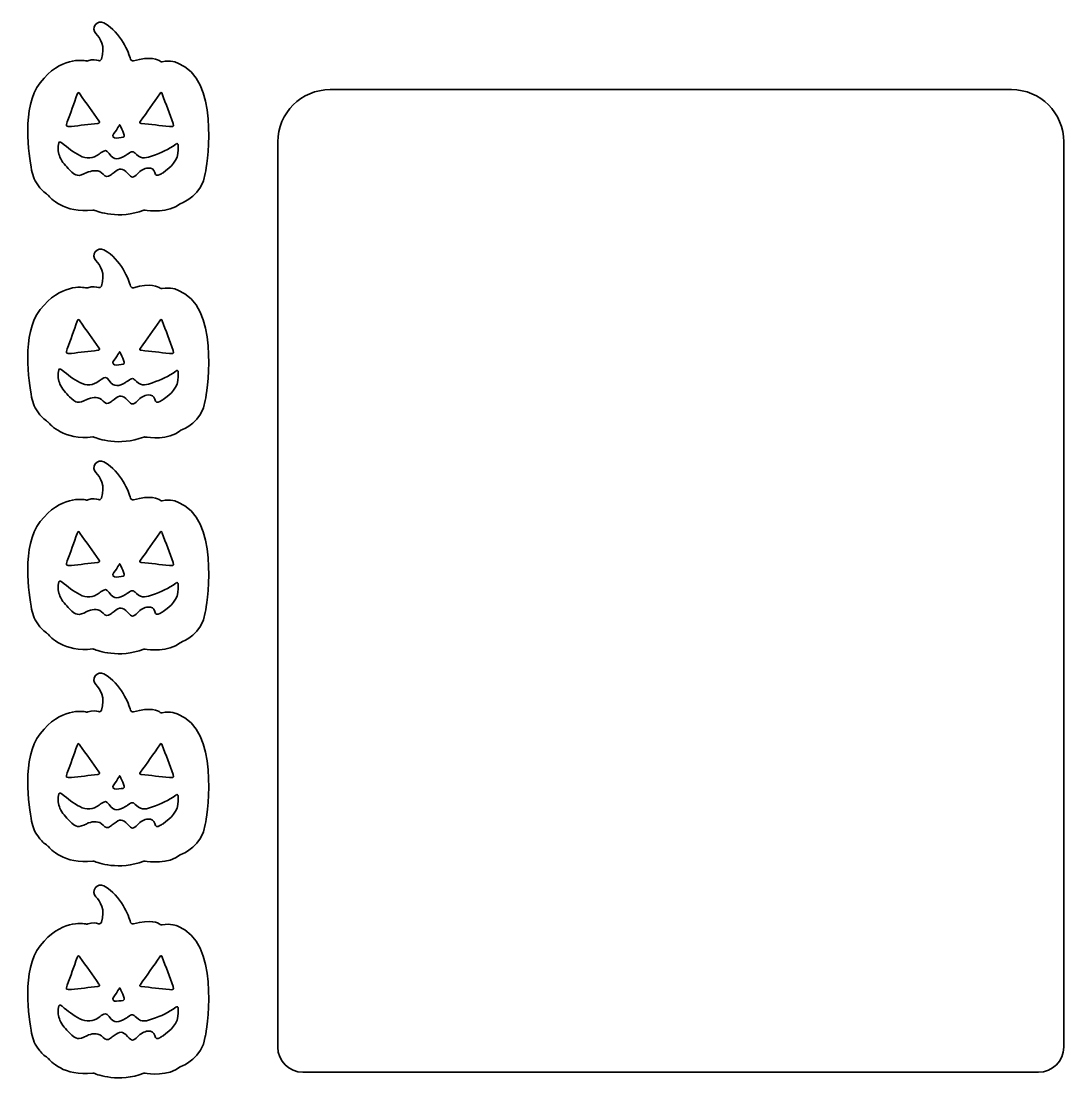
# Model space of a CAD drawing. Extents: x -1599 to 1560, y -1261 to 352.
# Drawn here: x 22 to 1560, y -1218 to 349 of the extents above; entities that cross this region are included whole.
import ezdxf

# ---------------------------------------------------------------- set-up
doc = ezdxf.new("R2010")
doc.units = 0
doc.header["$MEASUREMENT"] = 0
doc.layers.add('Layer 1', color=7, linetype='Continuous', lineweight=0)

msp = doc.modelspace()

# ---------------------------------------------------------------- linework, layer by layer
at = {"layer": 'Layer 1', "color": 1, "lineweight": 35, "true_color": 0xff0000}
for points, knots in [([(253.3, 287.1), (253.2, 287.2), (253.2, 287.2), (253.1, 287.2), (252, 287.8), (243.1, 291.9), (230.2, 289.2), (229.3, 289), (228.3, 289.2), (227.5, 289.8), (224.4, 292.2), (213.7, 297.7), (187.8, 290.6), (186.1, 290.1), (184.3, 291.1), (183.7, 292.8), (180.9, 302.5), (170.5, 331.8), (144.5, 346.5), (140.1, 349), (134.6, 347.8), (131.6, 343.7), (131.6, 343.7), (131.5, 343.6), (131.5, 343.6), (128.7, 339.7), (129.1, 334.3), (132.5, 330.8), (138.9, 324.3), (147, 311.7), (140.7, 292.9), (140.1, 291.2), (138.2, 290.2), (136.5, 290.8), (133.2, 292), (127.5, 293.1), (120.6, 290.4), (120, 290.2), (119.3, 290.1), (118.6, 290.3), (112.6, 291.6), (80.3, 296.7), (50.4, 258.3), (22.4, 222.6), (33.5, 151), (37.7, 129.2), (39.4, 120.2), (43.1, 111.8), (48.7, 104.6), (52, 100.4), (56.1, 96.2), (61.4, 92.9), (61.8, 92.7), (62, 92.4), (62.3, 92.1), (65, 88.6), (85.4, 65), (128, 70.3), (128.5, 70.4), (129.1, 70.3), (129.7, 70.1), (135, 67.9), (166.5, 56.1), (203.4, 70.1), (204, 70.3), (204.6, 70.4), (205.2, 70.3), (210.6, 69.3), (239.6, 65.1), (256.8, 79.6), (257.1, 79.8), (257.5, 80), (257.8, 80.1), (262, 81.6), (289, 92.5), (293.9, 124.1), (294.1, 125.5), (294.3, 126.8), (294.5, 128.1), (297.4, 145), (315, 263.4), (253.3, 287.1)], [0, 0, 0, 0, 1, 1, 1, 2, 2, 2, 3, 3, 3, 4, 4, 4, 5, 5, 5, 6, 6, 6, 7, 7, 7, 8, 8, 8, 9, 9, 9, 10, 10, 10, 11, 11, 11, 12, 12, 12, 13, 13, 13, 14, 14, 14, 15, 15, 15, 16, 16, 16, 17, 17, 17, 18, 18, 18, 19, 19, 19, 20, 20, 20, 21, 21, 21, 22, 22, 22, 23, 23, 23, 24, 24, 24, 25, 25, 25, 26, 26, 26, 27, 27, 27, 27]), ([(90.4, 200.3), (95.2, 213.9), (100.1, 227.5), (104.9, 241.1), (106.1, 244.5), (107, 244.3), (108.9, 241.6), (118.3, 228.3), (127.6, 215.1), (137, 201.8), (138.5, 199.7), (138.3, 198.5), (135.5, 198.2), (122.1, 196.7), (108.7, 195.1), (96.5, 193.7), (88.1, 193.5), (88, 193.6), (90.4, 200.3)], [0, 0, 0, 0, 1, 1, 1, 2, 2, 2, 3, 3, 3, 4, 4, 4, 5, 5, 5, 6, 6, 6, 6]), ([(198.3, 201.3), (207.9, 214.8), (217.5, 228.4), (226.9, 242), (228.6, 244.3), (229.5, 244.2), (230.5, 241.6), (235.8, 227.1), (241.1, 212.5), (246.4, 198), (248.8, 191.6), (243.9, 193.9), (240.9, 193.5), (227.3, 195.1), (213.4, 196.7), (199.5, 198.2), (196.8, 198.5), (197, 199.5), (198.3, 201.3)], [0, 0, 0, 0, 1, 1, 1, 2, 2, 2, 3, 3, 3, 4, 4, 4, 5, 5, 5, 6, 6, 6, 6]), ([(1560.3, 170.9), (1560.3, 170.9), (1560.3, -1165.2), (1560.3, -1165.2), (1560.3, -1185.7), (1543.7, -1202.3), (1523.2, -1202.3), (1523.2, -1202.3), (438, -1202.3), (438, -1202.3), (417.5, -1202.3), (400.9, -1185.7), (400.9, -1165.2), (400.9, -1165.2), (400.9, 170.9), (400.9, 170.9), (400.9, 213.5), (435.4, 248), (478, 248), (478, 248), (1483.2, 248), (1483.2, 248), (1525.8, 248), (1560.3, 213.5), (1560.3, 170.9)], [0, 0, 0, 0, 1, 1, 1, 2, 2, 2, 3, 3, 3, 4, 4, 4, 5, 5, 5, 6, 6, 6, 7, 7, 7, 8, 8, 8, 8]), ([(162.8, 188.4), (164.3, 190.8), (165.9, 193.3), (167.7, 196.2), (169.8, 191.7), (171.7, 187.7), (173.4, 183.7), (175.4, 179.2), (174.6, 177.4), (169.9, 177.2), (165.8, 177), (160, 175.1), (158, 178.3), (156.2, 181), (160.8, 185), (162.8, 188.4)], [0, 0, 0, 0, 1, 1, 1, 2, 2, 2, 3, 3, 3, 4, 4, 4, 5, 5, 5, 5]), ([(254.1, 159.4), (254.1, 143.1), (243.3, 133.9), (231.6, 125.4), (230.1, 124.3), (228.4, 123.5), (226.8, 122.7), (223.1, 120.7), (220.4, 120.8), (219.3, 125.8), (218.2, 130.7), (214.7, 132.4), (209.8, 132.2), (203.3, 132), (198.6, 128.4), (194.2, 124.1), (187, 117.2), (186.1, 117.2), (179.4, 124.5), (172.2, 132.4), (167.5, 132.7), (159.4, 125.7), (157.7, 124.3), (155.9, 123.1), (154.2, 121.7), (150, 118.5), (146.3, 119.5), (143.2, 123.1), (136.8, 130.3), (129.3, 128.9), (121.5, 126.6), (120.6, 126.4), (119.8, 125.9), (119, 125.5), (106.3, 119.3), (103.7, 119.8), (93.7, 129.6), (88, 135.1), (82.9, 141.1), (79.6, 148.3), (76.8, 154.3), (76.4, 160.7), (77.2, 167.1), (77.7, 171.5), (79.3, 171.8), (82.8, 168.9), (91, 162.2), (99.2, 155.5), (108.8, 150.7), (118.8, 145.6), (128.3, 146), (137.4, 152.9), (138.4, 153.7), (139.4, 154.5), (140.5, 155.2), (146.3, 159.1), (148, 159.3), (151.9, 153.8), (159.4, 142.8), (166.8, 145.1), (176.3, 150.9), (177.6, 151.7), (178.8, 152.5), (180, 153.3), (186.1, 157.5), (187.3, 157.7), (192.5, 152.2), (200, 144.4), (208.2, 147.5), (216.2, 150.3), (228.3, 154.5), (240, 159.7), (250.3, 167.5), (252.8, 169.3), (254, 168.2), (254.1, 165.5), (254.2, 163.4), (254.1, 161.4), (254.1, 159.4)], [0, 0, 0, 0, 1, 1, 1, 2, 2, 2, 3, 3, 3, 4, 4, 4, 5, 5, 5, 6, 6, 6, 7, 7, 7, 8, 8, 8, 9, 9, 9, 10, 10, 10, 11, 11, 11, 12, 12, 12, 13, 13, 13, 14, 14, 14, 15, 15, 15, 16, 16, 16, 17, 17, 17, 18, 18, 18, 19, 19, 19, 20, 20, 20, 21, 21, 21, 22, 22, 22, 23, 23, 23, 24, 24, 24, 25, 25, 25, 26, 26, 26, 26]), ([(253.3, -47.8), (253.2, -47.8), (253.2, -47.8), (253.1, -47.7), (252, -47.2), (243.1, -43.1), (230.2, -45.7), (229.3, -45.9), (228.3, -45.7), (227.5, -45.1), (224.4, -42.7), (213.7, -37.2), (187.8, -44.4), (186.1, -44.9), (184.3, -43.9), (183.7, -42.1), (180.9, -32.4), (170.5, -3.2), (144.5, 11.6), (140.1, 14), (134.6, 12.9), (131.6, 8.8), (131.6, 8.8), (131.5, 8.6), (131.5, 8.6), (128.7, 4.7), (129.1, -0.7), (132.5, -4.2), (138.9, -10.7), (147, -23.3), (140.7, -42), (140.1, -43.8), (138.2, -44.7), (136.5, -44.1), (133.2, -43), (127.5, -41.9), (120.6, -44.5), (120, -44.8), (119.3, -44.8), (118.6, -44.7), (112.6, -43.3), (80.3, -38.3), (50.4, -76.6), (22.4, -112.3), (33.5, -184), (37.7, -205.8), (39.4, -214.7), (43.1, -223.2), (48.7, -230.3), (52, -234.5), (56.1, -238.7), (61.4, -242.1), (61.8, -242.3), (62, -242.5), (62.3, -242.8), (65, -246.3), (85.4, -269.9), (128, -264.6), (128.5, -264.6), (129.1, -264.6), (129.7, -264.9), (135, -267.1), (166.5, -278.9), (203.4, -264.8), (204, -264.6), (204.6, -264.6), (205.2, -264.7), (210.6, -265.6), (239.6, -269.8), (256.8, -255.4), (257.1, -255.1), (257.5, -254.9), (257.8, -254.8), (262, -253.3), (289, -242.4), (293.9, -210.8), (294.1, -209.5), (294.3, -208.2), (294.5, -206.9), (297.4, -189.9), (315, -71.6), (253.3, -47.8)], [0, 0, 0, 0, 1, 1, 1, 2, 2, 2, 3, 3, 3, 4, 4, 4, 5, 5, 5, 6, 6, 6, 7, 7, 7, 8, 8, 8, 9, 9, 9, 10, 10, 10, 11, 11, 11, 12, 12, 12, 13, 13, 13, 14, 14, 14, 15, 15, 15, 16, 16, 16, 17, 17, 17, 18, 18, 18, 19, 19, 19, 20, 20, 20, 21, 21, 21, 22, 22, 22, 23, 23, 23, 24, 24, 24, 25, 25, 25, 26, 26, 26, 27, 27, 27, 27]), ([(90.4, -134.6), (95.2, -121), (100.1, -107.5), (104.9, -93.9), (106.1, -90.4), (107, -90.7), (108.9, -93.4), (118.3, -106.7), (127.6, -119.9), (137, -133.1), (138.5, -135.3), (138.3, -136.4), (135.5, -136.7), (122.1, -138.3), (108.7, -139.9), (96.5, -141.3), (88.1, -141.5), (88, -141.4), (90.4, -134.6)], [0, 0, 0, 0, 1, 1, 1, 2, 2, 2, 3, 3, 3, 4, 4, 4, 5, 5, 5, 6, 6, 6, 6]), ([(198.3, -133.6), (207.9, -120.1), (217.5, -106.6), (226.9, -93), (228.6, -90.7), (229.5, -90.7), (230.5, -93.4), (235.8, -107.9), (241.1, -122.4), (246.4, -136.9), (248.8, -143.4), (243.9, -141), (240.9, -141.4), (227.3, -139.9), (213.4, -138.3), (199.5, -136.7), (196.8, -136.5), (197, -135.5), (198.3, -133.6)], [0, 0, 0, 0, 1, 1, 1, 2, 2, 2, 3, 3, 3, 4, 4, 4, 5, 5, 5, 6, 6, 6, 6]), ([(162.8, -146.6), (164.3, -144.1), (165.9, -141.7), (167.7, -138.8), (169.8, -143.3), (171.7, -147.2), (173.4, -151.2), (175.4, -155.7), (174.6, -157.6), (169.9, -157.7), (165.8, -157.9), (160, -159.9), (158, -156.7), (156.2, -154), (160.8, -149.9), (162.8, -146.6)], [0, 0, 0, 0, 1, 1, 1, 2, 2, 2, 3, 3, 3, 4, 4, 4, 5, 5, 5, 5]), ([(254.1, -175.5), (254.1, -191.8), (243.3, -201), (231.6, -209.5), (230.1, -210.6), (228.4, -211.4), (226.8, -212.3), (223.1, -214.3), (220.4, -214.2), (219.3, -209.1), (218.2, -204.3), (214.7, -202.5), (209.8, -202.7), (203.3, -202.9), (198.6, -206.5), (194.2, -210.8), (187, -217.8), (186.1, -217.7), (179.4, -210.4), (172.2, -202.5), (167.5, -202.3), (159.4, -209.3), (157.7, -210.7), (155.9, -211.9), (154.2, -213.2), (150, -216.5), (146.3, -215.4), (143.2, -211.8), (136.8, -204.7), (129.3, -206), (121.5, -208.3), (120.6, -208.6), (119.8, -209.1), (119, -209.5), (106.3, -215.6), (103.7, -215.2), (93.7, -205.3), (88, -199.8), (82.9, -193.9), (79.6, -186.6), (76.8, -180.6), (76.4, -174.3), (77.2, -167.9), (77.7, -163.5), (79.3, -163.2), (82.8, -166), (91, -172.7), (99.2, -179.4), (108.8, -184.3), (118.8, -189.3), (128.3, -188.9), (137.4, -182), (138.4, -181.2), (139.4, -180.5), (140.5, -179.8), (146.3, -175.9), (148, -175.6), (151.9, -181.2), (159.4, -192.1), (166.8, -189.9), (176.3, -184.1), (177.6, -183.3), (178.8, -182.5), (180, -181.6), (186.1, -177.5), (187.3, -177.3), (192.5, -182.7), (200, -190.6), (208.2, -187.4), (216.2, -184.6), (228.3, -180.4), (240, -175.2), (250.3, -167.5), (252.8, -165.6), (254, -166.7), (254.1, -169.5), (254.2, -171.5), (254.1, -173.5), (254.1, -175.5)], [0, 0, 0, 0, 1, 1, 1, 2, 2, 2, 3, 3, 3, 4, 4, 4, 5, 5, 5, 6, 6, 6, 7, 7, 7, 8, 8, 8, 9, 9, 9, 10, 10, 10, 11, 11, 11, 12, 12, 12, 13, 13, 13, 14, 14, 14, 15, 15, 15, 16, 16, 16, 17, 17, 17, 18, 18, 18, 19, 19, 19, 20, 20, 20, 21, 21, 21, 22, 22, 22, 23, 23, 23, 24, 24, 24, 25, 25, 25, 26, 26, 26, 26]), ([(253.3, -360.8), (253.2, -360.8), (253.2, -360.8), (253.1, -360.7), (252, -360.2), (243.1, -356.1), (230.2, -358.7), (229.3, -358.9), (228.3, -358.7), (227.5, -358.1), (224.4, -355.7), (213.7, -350.2), (187.8, -357.4), (186.1, -357.9), (184.3, -356.9), (183.7, -355.1), (180.9, -345.4), (170.5, -316.2), (144.5, -301.4), (140.1, -299), (134.6, -300.1), (131.6, -304.2), (131.6, -304.2), (131.5, -304.4), (131.5, -304.4), (128.7, -308.3), (129.1, -313.7), (132.5, -317.2), (138.9, -323.7), (147, -336.3), (140.7, -355), (140.1, -356.8), (138.2, -357.7), (136.5, -357.1), (133.2, -356), (127.5, -354.9), (120.6, -357.5), (120, -357.8), (119.3, -357.8), (118.6, -357.7), (112.6, -356.3), (80.3, -351.3), (50.4, -389.6), (22.4, -425.3), (33.5, -497), (37.7, -518.8), (39.4, -527.7), (43.1, -536.2), (48.7, -543.3), (52, -547.5), (56.1, -551.7), (61.4, -555.1), (61.8, -555.3), (62, -555.5), (62.3, -555.8), (65, -559.3), (85.4, -582.9), (128, -577.6), (128.5, -577.6), (129.1, -577.6), (129.7, -577.9), (135, -580.1), (166.5, -591.9), (203.4, -577.8), (204, -577.6), (204.6, -577.6), (205.2, -577.7), (210.6, -578.6), (239.6, -582.8), (256.8, -568.4), (257.1, -568.1), (257.5, -567.9), (257.8, -567.8), (262, -566.3), (289, -555.4), (293.9, -523.8), (294.1, -522.5), (294.3, -521.2), (294.5, -519.9), (297.4, -502.9), (315, -384.6), (253.3, -360.8)], [0, 0, 0, 0, 1, 1, 1, 2, 2, 2, 3, 3, 3, 4, 4, 4, 5, 5, 5, 6, 6, 6, 7, 7, 7, 8, 8, 8, 9, 9, 9, 10, 10, 10, 11, 11, 11, 12, 12, 12, 13, 13, 13, 14, 14, 14, 15, 15, 15, 16, 16, 16, 17, 17, 17, 18, 18, 18, 19, 19, 19, 20, 20, 20, 21, 21, 21, 22, 22, 22, 23, 23, 23, 24, 24, 24, 25, 25, 25, 26, 26, 26, 27, 27, 27, 27]), ([(90.4, -447.6), (95.2, -434), (100.1, -420.5), (104.9, -406.9), (106.1, -403.4), (107, -403.7), (108.9, -406.4), (118.3, -419.7), (127.6, -432.9), (137, -446.1), (138.5, -448.3), (138.3, -449.4), (135.5, -449.7), (122.1, -451.3), (108.7, -452.9), (96.5, -454.3), (88.1, -454.5), (88, -454.4), (90.4, -447.6)], [0, 0, 0, 0, 1, 1, 1, 2, 2, 2, 3, 3, 3, 4, 4, 4, 5, 5, 5, 6, 6, 6, 6]), ([(198.3, -446.6), (207.9, -433.1), (217.5, -419.6), (226.9, -406), (228.6, -403.7), (229.5, -403.7), (230.5, -406.4), (235.8, -420.9), (241.1, -435.4), (246.4, -449.9), (248.8, -456.4), (243.9, -454), (240.9, -454.4), (227.3, -452.9), (213.4, -451.3), (199.5, -449.7), (196.8, -449.5), (197, -448.5), (198.3, -446.6)], [0, 0, 0, 0, 1, 1, 1, 2, 2, 2, 3, 3, 3, 4, 4, 4, 5, 5, 5, 6, 6, 6, 6]), ([(162.8, -459.6), (164.3, -457.1), (165.9, -454.7), (167.7, -451.8), (169.8, -456.3), (171.7, -460.2), (173.4, -464.2), (175.4, -468.7), (174.6, -470.6), (169.9, -470.7), (165.8, -470.9), (160, -472.9), (158, -469.7), (156.2, -467), (160.8, -462.9), (162.8, -459.6)], [0, 0, 0, 0, 1, 1, 1, 2, 2, 2, 3, 3, 3, 4, 4, 4, 5, 5, 5, 5]), ([(254.1, -488.5), (254.1, -504.8), (243.3, -514), (231.6, -522.5), (230.1, -523.6), (228.4, -524.4), (226.8, -525.3), (223.1, -527.3), (220.4, -527.2), (219.3, -522.1), (218.2, -517.3), (214.7, -515.5), (209.8, -515.7), (203.3, -515.9), (198.6, -519.5), (194.2, -523.8), (187, -530.8), (186.1, -530.7), (179.4, -523.4), (172.2, -515.5), (167.5, -515.3), (159.4, -522.3), (157.7, -523.7), (155.9, -524.9), (154.2, -526.2), (150, -529.5), (146.3, -528.4), (143.2, -524.8), (136.8, -517.7), (129.3, -519), (121.5, -521.3), (120.6, -521.6), (119.8, -522.1), (119, -522.5), (106.3, -528.6), (103.7, -528.2), (93.7, -518.3), (88, -512.8), (82.9, -506.9), (79.6, -499.6), (76.8, -493.6), (76.4, -487.3), (77.2, -480.9), (77.7, -476.5), (79.3, -476.2), (82.8, -479), (91, -485.7), (99.2, -492.4), (108.8, -497.3), (118.8, -502.3), (128.3, -501.9), (137.4, -495), (138.4, -494.2), (139.4, -493.5), (140.5, -492.8), (146.3, -488.9), (148, -488.6), (151.9, -494.2), (159.4, -505.1), (166.8, -502.9), (176.3, -497.1), (177.6, -496.3), (178.8, -495.5), (180, -494.6), (186.1, -490.5), (187.3, -490.3), (192.5, -495.7), (200, -503.6), (208.2, -500.4), (216.2, -497.6), (228.3, -493.4), (240, -488.2), (250.3, -480.5), (252.8, -478.6), (254, -479.7), (254.1, -482.5), (254.2, -484.5), (254.1, -486.5), (254.1, -488.5)], [0, 0, 0, 0, 1, 1, 1, 2, 2, 2, 3, 3, 3, 4, 4, 4, 5, 5, 5, 6, 6, 6, 7, 7, 7, 8, 8, 8, 9, 9, 9, 10, 10, 10, 11, 11, 11, 12, 12, 12, 13, 13, 13, 14, 14, 14, 15, 15, 15, 16, 16, 16, 17, 17, 17, 18, 18, 18, 19, 19, 19, 20, 20, 20, 21, 21, 21, 22, 22, 22, 23, 23, 23, 24, 24, 24, 25, 25, 25, 26, 26, 26, 26]), ([(253.3, -673.8), (253.2, -673.8), (253.2, -673.8), (253.1, -673.7), (252, -673.2), (243.1, -669.1), (230.2, -671.7), (229.3, -671.9), (228.3, -671.7), (227.5, -671.1), (224.4, -668.7), (213.7, -663.2), (187.8, -670.4), (186.1, -670.9), (184.3, -669.9), (183.7, -668.1), (180.9, -658.4), (170.5, -629.2), (144.5, -614.4), (140.1, -612), (134.6, -613.1), (131.6, -617.2), (131.6, -617.2), (131.5, -617.4), (131.5, -617.4), (128.7, -621.3), (129.1, -626.7), (132.5, -630.2), (138.9, -636.7), (147, -649.3), (140.7, -668), (140.1, -669.8), (138.2, -670.7), (136.5, -670.1), (133.2, -669), (127.5, -667.9), (120.6, -670.5), (120, -670.8), (119.3, -670.8), (118.6, -670.7), (112.6, -669.3), (80.3, -664.3), (50.4, -702.6), (22.4, -738.3), (33.5, -810), (37.7, -831.8), (39.4, -840.7), (43.1, -849.2), (48.7, -856.3), (52, -860.5), (56.1, -864.7), (61.4, -868.1), (61.8, -868.3), (62, -868.5), (62.3, -868.8), (65, -872.3), (85.4, -895.9), (128, -890.6), (128.5, -890.6), (129.1, -890.6), (129.7, -890.9), (135, -893.1), (166.5, -904.9), (203.4, -890.8), (204, -890.6), (204.6, -890.6), (205.2, -890.7), (210.6, -891.6), (239.6, -895.8), (256.8, -881.4), (257.1, -881.1), (257.5, -880.9), (257.8, -880.8), (262, -879.3), (289, -868.4), (293.9, -836.8), (294.1, -835.5), (294.3, -834.2), (294.5, -832.9), (297.4, -815.9), (315, -697.6), (253.3, -673.8)], [0, 0, 0, 0, 1, 1, 1, 2, 2, 2, 3, 3, 3, 4, 4, 4, 5, 5, 5, 6, 6, 6, 7, 7, 7, 8, 8, 8, 9, 9, 9, 10, 10, 10, 11, 11, 11, 12, 12, 12, 13, 13, 13, 14, 14, 14, 15, 15, 15, 16, 16, 16, 17, 17, 17, 18, 18, 18, 19, 19, 19, 20, 20, 20, 21, 21, 21, 22, 22, 22, 23, 23, 23, 24, 24, 24, 25, 25, 25, 26, 26, 26, 27, 27, 27, 27]), ([(90.4, -760.6), (95.2, -747), (100.1, -733.5), (104.9, -719.9), (106.1, -716.4), (107, -716.7), (108.9, -719.4), (118.3, -732.7), (127.6, -745.9), (137, -759.1), (138.5, -761.3), (138.3, -762.4), (135.5, -762.7), (122.1, -764.3), (108.7, -765.9), (96.5, -767.3), (88.1, -767.5), (88, -767.4), (90.4, -760.6)], [0, 0, 0, 0, 1, 1, 1, 2, 2, 2, 3, 3, 3, 4, 4, 4, 5, 5, 5, 6, 6, 6, 6]), ([(198.3, -759.6), (207.9, -746.1), (217.5, -732.6), (226.9, -719), (228.6, -716.7), (229.5, -716.7), (230.5, -719.4), (235.8, -733.9), (241.1, -748.4), (246.4, -762.9), (248.8, -769.4), (243.9, -767), (240.9, -767.4), (227.3, -765.9), (213.4, -764.3), (199.5, -762.7), (196.8, -762.5), (197, -761.5), (198.3, -759.6)], [0, 0, 0, 0, 1, 1, 1, 2, 2, 2, 3, 3, 3, 4, 4, 4, 5, 5, 5, 6, 6, 6, 6]), ([(162.8, -772.6), (164.3, -770.1), (165.9, -767.7), (167.7, -764.8), (169.8, -769.3), (171.7, -773.2), (173.4, -777.2), (175.4, -781.7), (174.6, -783.6), (169.9, -783.7), (165.8, -783.9), (160, -785.9), (158, -782.7), (156.2, -780), (160.8, -775.9), (162.8, -772.6)], [0, 0, 0, 0, 1, 1, 1, 2, 2, 2, 3, 3, 3, 4, 4, 4, 5, 5, 5, 5]), ([(254.1, -801.5), (254.1, -817.8), (243.3, -827), (231.6, -835.5), (230.1, -836.6), (228.4, -837.4), (226.8, -838.3), (223.1, -840.3), (220.4, -840.2), (219.3, -835.1), (218.2, -830.3), (214.7, -828.5), (209.8, -828.7), (203.3, -828.9), (198.6, -832.5), (194.2, -836.8), (187, -843.8), (186.1, -843.7), (179.4, -836.4), (172.2, -828.5), (167.5, -828.3), (159.4, -835.3), (157.7, -836.7), (155.9, -837.9), (154.2, -839.2), (150, -842.5), (146.3, -841.4), (143.2, -837.8), (136.8, -830.7), (129.3, -832), (121.5, -834.3), (120.6, -834.6), (119.8, -835.1), (119, -835.5), (106.3, -841.6), (103.7, -841.2), (93.7, -831.3), (88, -825.8), (82.9, -819.9), (79.6, -812.6), (76.8, -806.6), (76.4, -800.3), (77.2, -793.9), (77.7, -789.5), (79.3, -789.2), (82.8, -792), (91, -798.7), (99.2, -805.4), (108.8, -810.3), (118.8, -815.3), (128.3, -814.9), (137.4, -808), (138.4, -807.2), (139.4, -806.5), (140.5, -805.8), (146.3, -801.9), (148, -801.6), (151.9, -807.2), (159.4, -818.1), (166.8, -815.9), (176.3, -810.1), (177.6, -809.3), (178.8, -808.5), (180, -807.6), (186.1, -803.5), (187.3, -803.3), (192.5, -808.7), (200, -816.6), (208.2, -813.4), (216.2, -810.6), (228.3, -806.4), (240, -801.2), (250.3, -793.5), (252.8, -791.6), (254, -792.7), (254.1, -795.5), (254.2, -797.5), (254.1, -799.5), (254.1, -801.5)], [0, 0, 0, 0, 1, 1, 1, 2, 2, 2, 3, 3, 3, 4, 4, 4, 5, 5, 5, 6, 6, 6, 7, 7, 7, 8, 8, 8, 9, 9, 9, 10, 10, 10, 11, 11, 11, 12, 12, 12, 13, 13, 13, 14, 14, 14, 15, 15, 15, 16, 16, 16, 17, 17, 17, 18, 18, 18, 19, 19, 19, 20, 20, 20, 21, 21, 21, 22, 22, 22, 23, 23, 23, 24, 24, 24, 25, 25, 25, 26, 26, 26, 26]), ([(253.3, -986.8), (253.2, -986.8), (253.2, -986.8), (253.1, -986.7), (252, -986.2), (243.1, -982.1), (230.2, -984.7), (229.3, -984.9), (228.3, -984.7), (227.5, -984.1), (224.4, -981.7), (213.7, -976.2), (187.8, -983.4), (186.1, -983.9), (184.3, -982.9), (183.7, -981.1), (180.9, -971.4), (170.5, -942.2), (144.5, -927.4), (140.1, -925), (134.6, -926.1), (131.6, -930.2), (131.6, -930.2), (131.5, -930.4), (131.5, -930.4), (128.7, -934.3), (129.1, -939.7), (132.5, -943.2), (138.9, -949.7), (147, -962.3), (140.7, -981), (140.1, -982.8), (138.2, -983.7), (136.5, -983.1), (133.2, -982), (127.5, -980.9), (120.6, -983.5), (120, -983.8), (119.3, -983.8), (118.6, -983.7), (112.6, -982.3), (80.3, -977.3), (50.4, -1015.6), (22.4, -1051.3), (33.5, -1123), (37.7, -1144.8), (39.4, -1153.7), (43.1, -1162.2), (48.7, -1169.3), (52, -1173.5), (56.1, -1177.7), (61.4, -1181.1), (61.8, -1181.3), (62, -1181.5), (62.3, -1181.8), (65, -1185.3), (85.4, -1208.9), (128, -1203.6), (128.5, -1203.6), (129.1, -1203.6), (129.7, -1203.9), (135, -1206.1), (166.5, -1217.9), (203.4, -1203.8), (204, -1203.6), (204.6, -1203.6), (205.2, -1203.7), (210.6, -1204.6), (239.6, -1208.8), (256.8, -1194.4), (257.1, -1194.1), (257.5, -1193.9), (257.8, -1193.8), (262, -1192.3), (289, -1181.4), (293.9, -1149.8), (294.1, -1148.5), (294.3, -1147.2), (294.5, -1145.9), (297.4, -1128.9), (315, -1010.6), (253.3, -986.8)], [0, 0, 0, 0, 1, 1, 1, 2, 2, 2, 3, 3, 3, 4, 4, 4, 5, 5, 5, 6, 6, 6, 7, 7, 7, 8, 8, 8, 9, 9, 9, 10, 10, 10, 11, 11, 11, 12, 12, 12, 13, 13, 13, 14, 14, 14, 15, 15, 15, 16, 16, 16, 17, 17, 17, 18, 18, 18, 19, 19, 19, 20, 20, 20, 21, 21, 21, 22, 22, 22, 23, 23, 23, 24, 24, 24, 25, 25, 25, 26, 26, 26, 27, 27, 27, 27]), ([(90.4, -1073.6), (95.2, -1060), (100.1, -1046.5), (104.9, -1032.9), (106.1, -1029.4), (107, -1029.7), (108.9, -1032.4), (118.3, -1045.7), (127.6, -1058.9), (137, -1072.1), (138.5, -1074.3), (138.3, -1075.4), (135.5, -1075.7), (122.1, -1077.3), (108.7, -1078.9), (96.5, -1080.3), (88.1, -1080.5), (88, -1080.4), (90.4, -1073.6)], [0, 0, 0, 0, 1, 1, 1, 2, 2, 2, 3, 3, 3, 4, 4, 4, 5, 5, 5, 6, 6, 6, 6]), ([(198.3, -1072.6), (207.9, -1059.1), (217.5, -1045.6), (226.9, -1032), (228.6, -1029.7), (229.5, -1029.7), (230.5, -1032.4), (235.8, -1046.9), (241.1, -1061.4), (246.4, -1075.9), (248.8, -1082.4), (243.9, -1080), (240.9, -1080.4), (227.3, -1078.9), (213.4, -1077.3), (199.5, -1075.7), (196.8, -1075.5), (197, -1074.5), (198.3, -1072.6)], [0, 0, 0, 0, 1, 1, 1, 2, 2, 2, 3, 3, 3, 4, 4, 4, 5, 5, 5, 6, 6, 6, 6]), ([(162.8, -1085.6), (164.3, -1083.1), (165.9, -1080.7), (167.7, -1077.8), (169.8, -1082.3), (171.7, -1086.2), (173.4, -1090.2), (175.4, -1094.7), (174.6, -1096.6), (169.9, -1096.7), (165.8, -1096.9), (160, -1098.9), (158, -1095.7), (156.2, -1093), (160.8, -1088.9), (162.8, -1085.6)], [0, 0, 0, 0, 1, 1, 1, 2, 2, 2, 3, 3, 3, 4, 4, 4, 5, 5, 5, 5]), ([(254.1, -1114.5), (254.1, -1130.8), (243.3, -1140), (231.6, -1148.5), (230.1, -1149.6), (228.4, -1150.4), (226.8, -1151.3), (223.1, -1153.3), (220.4, -1153.2), (219.3, -1148.1), (218.2, -1143.3), (214.7, -1141.5), (209.8, -1141.7), (203.3, -1141.9), (198.6, -1145.5), (194.2, -1149.8), (187, -1156.8), (186.1, -1156.7), (179.4, -1149.4), (172.2, -1141.5), (167.5, -1141.3), (159.4, -1148.3), (157.7, -1149.7), (155.9, -1150.9), (154.2, -1152.2), (150, -1155.5), (146.3, -1154.4), (143.2, -1150.8), (136.8, -1143.7), (129.3, -1145), (121.5, -1147.3), (120.6, -1147.6), (119.8, -1148.1), (119, -1148.5), (106.3, -1154.6), (103.7, -1154.2), (93.7, -1144.3), (88, -1138.8), (82.9, -1132.9), (79.6, -1125.6), (76.8, -1119.6), (76.4, -1113.3), (77.2, -1106.9), (77.7, -1102.5), (79.3, -1102.2), (82.8, -1105), (91, -1111.7), (99.2, -1118.4), (108.8, -1123.3), (118.8, -1128.3), (128.3, -1127.9), (137.4, -1121), (138.4, -1120.2), (139.4, -1119.5), (140.5, -1118.8), (146.3, -1114.9), (148, -1114.6), (151.9, -1120.2), (159.4, -1131.1), (166.8, -1128.9), (176.3, -1123.1), (177.6, -1122.3), (178.8, -1121.5), (180, -1120.6), (186.1, -1116.5), (187.3, -1116.3), (192.5, -1121.7), (200, -1129.6), (208.2, -1126.4), (216.2, -1123.6), (228.3, -1119.4), (240, -1114.2), (250.3, -1106.5), (252.8, -1104.6), (254, -1105.7), (254.1, -1108.5), (254.2, -1110.5), (254.1, -1112.5), (254.1, -1114.5)], [0, 0, 0, 0, 1, 1, 1, 2, 2, 2, 3, 3, 3, 4, 4, 4, 5, 5, 5, 6, 6, 6, 7, 7, 7, 8, 8, 8, 9, 9, 9, 10, 10, 10, 11, 11, 11, 12, 12, 12, 13, 13, 13, 14, 14, 14, 15, 15, 15, 16, 16, 16, 17, 17, 17, 18, 18, 18, 19, 19, 19, 20, 20, 20, 21, 21, 21, 22, 22, 22, 23, 23, 23, 24, 24, 24, 25, 25, 25, 26, 26, 26, 26])]:
    msp.add_open_spline(points, degree=3, knots=knots, dxfattribs=at)

doc.saveas('drawing.dxf')
